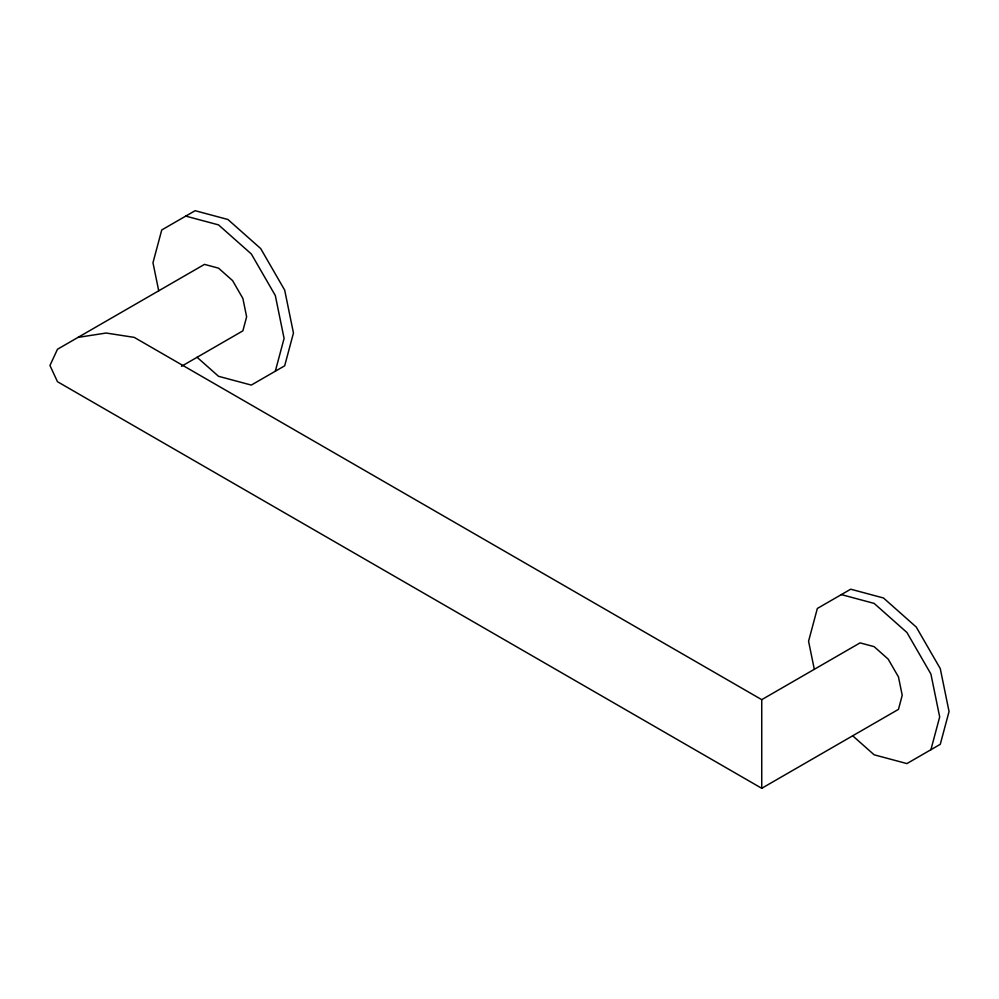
<?xml version="1.0" encoding="UTF-8"?>
<svg xmlns="http://www.w3.org/2000/svg" width="999" height="999" viewBox="0 0 999 999"><rect width="100%" height="100%" fill="white"/><g stroke="black" fill="none" stroke-linecap="round" stroke-linejoin="round"><path stroke-width="1.5" d="M275.312 371.216L284.091 338.436L275.312 295.517L251.311 253.958L218.531 224.887L185.752 216.109M930.906 749.725L939.684 716.945L930.906 674.025L906.905 632.467L874.125 603.396L841.345 594.605M181.493 366.296L242.869 330.856L246.628 316.808L242.869 298.414L232.58 280.607L218.531 268.144L204.483 264.385L57.48 349.25L49.95 365.484L57.48 381.705L761.738 788.298L898.463 709.365L902.222 695.316L898.463 676.922L888.173 659.115L874.125 646.653L860.077 642.881L761.738 699.662L134.241 337.387L106.144 333.029L78.047 337.387M852.646 735.751L874.125 754.794L906.905 763.586L940.271 744.317L949.05 711.538L940.271 668.618L916.27 627.06L883.491 597.989L850.711 589.198L817.344 608.466L808.566 641.246L814.322 669.367M197.053 357.255L218.531 376.298L251.311 385.077L284.678 365.809L293.456 333.029L284.678 290.11L260.677 248.551L227.897 219.48L195.117 210.702L161.751 229.957L152.972 262.737L158.729 290.859M761.738 699.662L761.738 788.298"/></g></svg>
